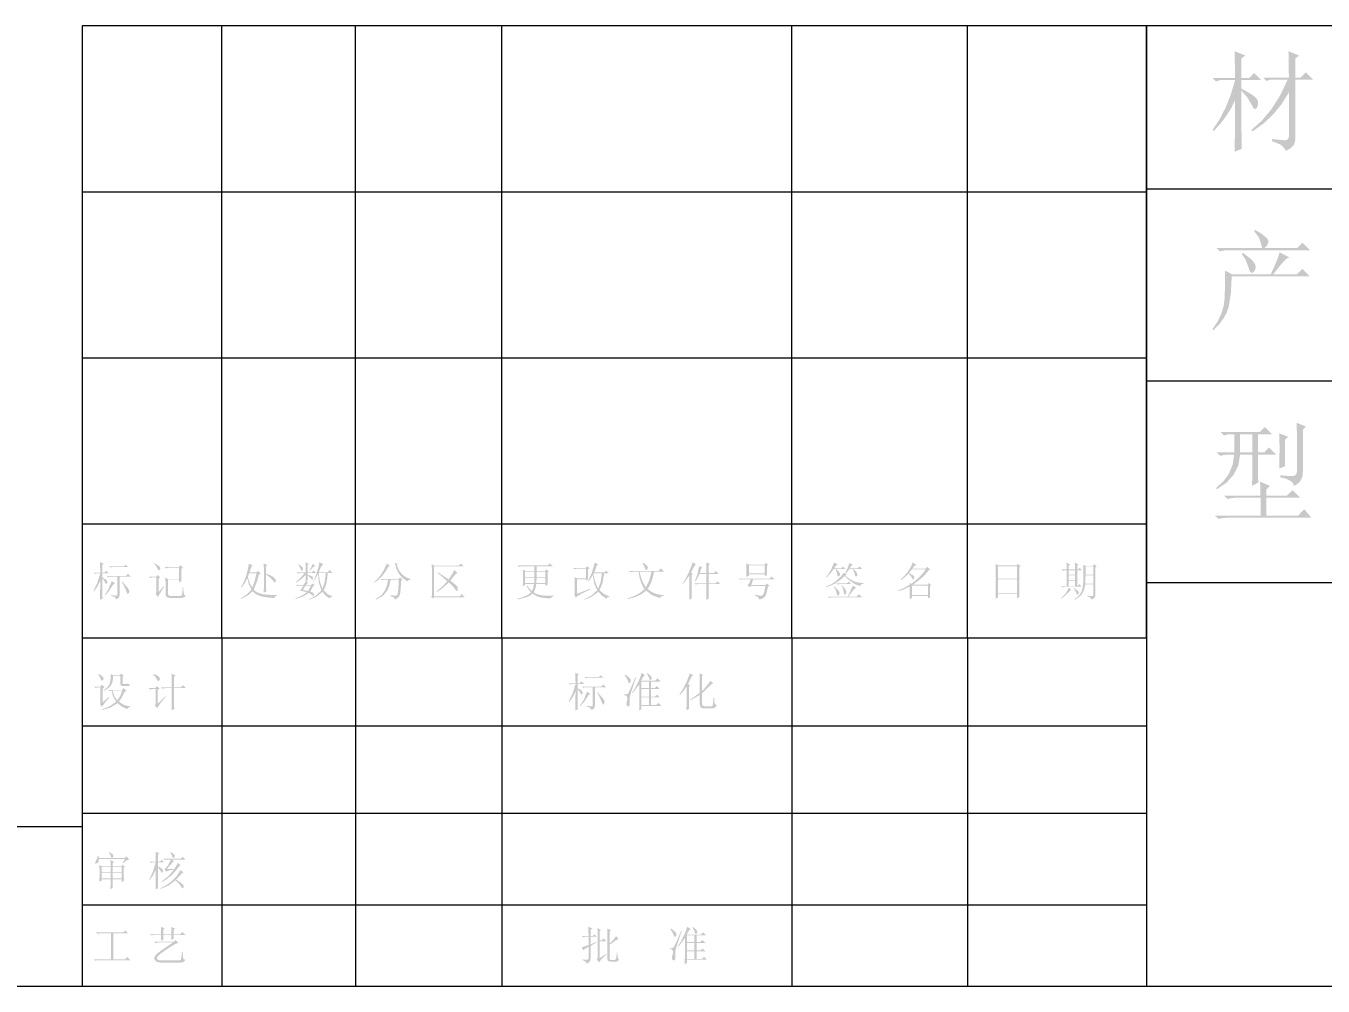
# Model space of a CAD drawing. Header units: millimetres. Extents: x 0 to 272, y 0 to 191.
# Drawn here: x 184.47 to 218.21, y 0 to 24.98 of the extents above; entities that cross this region are included whole.
import ezdxf

# ---------------------------------------------------------------- set-up
doc = ezdxf.new("R2010")
doc.units = ezdxf.units.MM

msp = doc.modelspace()

# ---------------------------------------------------------------- hatches: boundary and pattern name
h = msp.add_hatch(color=0)
h.paths.add_polyline_path([(216.876313, 22.035382), (216.876313, 21.98026), (217.085774, 21.897578), (217.167079, 21.830743), (217.240115, 21.726701), (217.364138, 21.796292), (217.438552, 21.870017), (217.470936, 21.949255), (217.482649, 22.024358), (217.482649, 23.578785), (217.94567, 23.578785), (217.758257, 23.766198), (217.625965, 23.633906), (217.482649, 23.633906), (217.482649, 24.13), (217.581868, 24.20717), (217.30626, 24.317413), (217.317285, 23.633906), (216.644802, 23.633906), (216.732997, 23.545712), (216.832215, 23.578785), (217.284212, 23.578785), (217.091889, 23.173814), (216.870111, 22.819486), (216.618361, 22.516834), (216.336122, 22.266892), (216.369194, 22.233819), (216.654534, 22.436477), (216.907318, 22.672725), (217.128063, 22.943078), (217.317285, 23.248056), (217.317285, 22.101528), (217.296614, 22.027114), (217.234602, 22.002309), (217.180945, 22.004376), (217.103, 22.010577), (217.001283, 22.020913)])
h.paths.add_polyline_path([(216.082563, 23.292153), (216.235525, 23.11852), (216.347146, 22.928351), (216.387453, 22.849975), (216.425694, 22.813974), (216.461868, 22.82138), (216.495974, 22.873229), (216.515525, 22.940495), (216.515956, 23.002076), (216.496749, 23.058489), (216.457389, 23.110252), (216.396497, 23.158914), (216.313384, 23.214294), (216.208567, 23.276908), (216.082563, 23.347274), (216.082563, 23.56776), (216.600705, 23.56776), (216.413292, 23.755174), (216.281, 23.622882), (216.082563, 23.622882), (216.082563, 24.13), (216.181781, 24.20717), (215.906174, 24.317413), (215.917198, 23.622882), (215.33291, 23.622882), (215.421104, 23.534688), (215.520323, 23.56776), (215.917198, 23.56776), (215.805749, 23.189489), (215.670529, 22.848424), (215.512571, 22.544567), (215.33291, 22.277917), (215.365983, 22.244844), (215.543577, 22.443454), (215.695334, 22.643097), (215.820218, 22.844807), (215.917198, 23.049618), (215.916251, 22.654982), (215.913753, 22.298587), (215.910222, 21.981466), (215.906174, 21.704653), (216.093587, 21.781823), (216.089948, 21.854181), (216.087213, 21.959676), (216.085254, 22.098373), (216.083941, 22.270337), (216.083144, 22.475633), (216.082735, 22.714324), (216.082584, 22.986476)])
h = msp.add_hatch(color=0)
h.paths.add_polyline_path([(216.093587, 19.043385), (216.196251, 18.881466), (216.269976, 18.690608), (216.297795, 18.603791), (216.331298, 18.558316), (216.36997, 18.554182), (216.413292, 18.591389), (216.444298, 18.646166), (216.454633, 18.70301), (216.444298, 18.761921), (216.413292, 18.822899), (216.293402, 18.945545), (216.115635, 19.076458)])
h.paths.add_polyline_path([(217.07475, 19.087483), (217.047878, 18.992484), (217.000336, 18.864929), (216.932123, 18.705335), (216.84324, 18.514219), (215.840028, 18.514219), (215.652615, 18.613437), (215.65606, 18.286842), (215.647102, 17.90237), (215.621264, 17.696698), (215.560286, 17.493092), (215.464168, 17.291554), (215.33291, 17.092083), (215.354958, 17.05901), (215.503873, 17.215418), (215.620231, 17.371825), (215.704549, 17.530299), (215.757345, 17.692908), (215.809711, 18.044997), (215.829003, 18.459097), (217.8685, 18.459097), (217.670063, 18.657535), (217.526747, 18.514219), (216.909385, 18.514219), (217.007571, 18.641343), (217.095421, 18.749863), (217.172935, 18.83978), (217.240115, 18.911094), (217.328309, 18.955191)])
h.paths.add_polyline_path([(215.432128, 19.197726), (215.520323, 19.109531), (215.624365, 19.134336), (215.740809, 19.142604), (217.8685, 19.142604), (217.670063, 19.341042), (217.526747, 19.197726), (216.677875, 19.197726), (216.747035, 19.266972), (216.780539, 19.334151), (216.777869, 19.399264), (216.738509, 19.462309), (216.603461, 19.573241), (216.43534, 19.671771), (216.413292, 19.638698), (216.497352, 19.529833), (216.556608, 19.429236), (216.622753, 19.197726)])
h = msp.add_hatch(color=0)
h.paths.add_polyline_path([(216.35817, 13.011767), (216.523535, 13.099962), (216.513888, 13.261192), (216.51251, 13.463764), (216.51251, 13.827566), (216.986556, 13.827566), (216.799142, 14.014979), (216.677875, 13.882687), (216.51251, 13.882687), (216.51251, 14.356733), (216.876313, 14.356733), (216.688899, 14.544146), (216.556608, 14.411854), (215.542372, 14.411854), (215.630566, 14.32366), (215.751833, 14.356733), (215.895149, 14.356733), (215.895149, 13.882687), (215.432128, 13.882687), (215.531347, 13.794493), (215.655371, 13.819298), (215.795931, 13.827566), (215.895149, 13.827566), (215.855961, 13.569012), (215.763547, 13.338362), (215.618422, 13.134585), (215.421104, 12.956646), (215.443153, 12.923573), (215.698348, 13.098153), (215.884814, 13.307357), (216.002033, 13.550666), (216.04949, 13.827566), (216.369194, 13.827566), (216.369194, 13.463764), (216.365749, 13.272906)])
h.paths.add_polyline_path([(216.04949, 14.356733), (216.369194, 14.356733), (216.369194, 13.882687), (216.04949, 13.882687)])
h.paths.add_polyline_path([(217.063726, 13.463764), (217.218066, 13.518885), (217.218066, 14.213417), (217.295236, 14.290587), (217.063726, 14.378781), (217.071305, 14.183789), (217.07475, 13.959858)])
h.paths.add_polyline_path([(217.515722, 14.654389), (217.523301, 14.469043), (217.526747, 14.312635), (217.526747, 13.397618), (217.520545, 13.342927), (217.501942, 13.303222), (217.470936, 13.279021), (217.427528, 13.270839), (217.295236, 13.270839), (217.096799, 13.287375), (217.096799, 13.232253), (217.242612, 13.197027), (217.349669, 13.148882), (217.418484, 13.087301), (217.449576, 13.011767), (217.553963, 13.071712), (217.627343, 13.152327), (217.669718, 13.253613), (217.681087, 13.375569), (217.681087, 14.478), (217.758257, 14.55517)])
h.paths.add_polyline_path([(216.578656, 12.758208), (215.630566, 12.758208), (215.71876, 12.670014), (215.822802, 12.694819), (215.939247, 12.703087), (216.578656, 12.703087), (216.578656, 12.240066), (215.388031, 12.240066), (215.48725, 12.151872), (215.611273, 12.176676), (215.751833, 12.184944), (217.901573, 12.184944), (217.71416, 12.405431), (217.559819, 12.240066), (216.732997, 12.240066), (216.732997, 12.703087), (217.614941, 12.703087), (217.416503, 12.901524), (217.262163, 12.758208), (216.732997, 12.758208), (216.732997, 12.923573), (216.821191, 13.011767), (216.567632, 13.12201)])
h = msp.add_hatch(color=0)
h.paths.add_polyline_path([(186.970238, 10.523802), (186.959214, 10.51829), (187.03914, 10.372907), (187.085993, 10.264731), (187.111487, 10.202719), (187.141115, 10.215122), (187.15834, 10.264731), (187.146627, 10.31434), (187.126042, 10.345518), (187.089438, 10.390132), (187.037331, 10.449216)])
h.paths.add_polyline_path([(186.639509, 10.915165), (186.672582, 10.882092), (186.705655, 10.898628), (187.13009, 10.898628), (187.058432, 10.964774), (187.008823, 10.915165)])
h.paths.add_polyline_path([(186.69463, 10.171024), (186.69463, 10.148976), (186.766288, 10.126927), (186.82141, 10.060781), (186.887556, 10.104878), (186.909604, 10.171024), (186.909604, 10.650582), (187.201748, 10.650582), (187.124578, 10.72224), (187.069457, 10.667118), (186.573363, 10.667118), (186.606436, 10.634045), (186.645021, 10.650582), (186.84897, 10.650582), (186.84897, 10.176536), (186.84208, 10.159311), (186.826922, 10.154488), (186.781447, 10.158622)])
h.paths.add_polyline_path([(186.700142, 10.534826), (186.621594, 10.336389), (186.518241, 10.171024), (186.529266, 10.16), (186.636064, 10.284712), (186.738727, 10.446632), (186.788337, 10.479705)])
h.paths.add_polyline_path([(186.457608, 10.600972), (186.495504, 10.556875), (186.529266, 10.496241), (186.55407, 10.456278), (186.578875, 10.474193), (186.590588, 10.514845), (186.573363, 10.551363), (186.527888, 10.585814), (186.457608, 10.628533), (186.457608, 10.733264), (186.628484, 10.733264), (186.556826, 10.804922), (186.512729, 10.755312), (186.457608, 10.755312), (186.457608, 10.959262), (186.490681, 10.986823), (186.396974, 11.03092), (186.39973, 10.903452), (186.402486, 10.755312), (186.226097, 10.755312), (186.25917, 10.72224), (186.297755, 10.733264), (186.402486, 10.733264), (186.326694, 10.489351), (186.226097, 10.28678), (186.242634, 10.270243), (186.330828, 10.39909), (186.402486, 10.540339), (186.39973, 10.261975), (186.396974, 10.049757), (186.46312, 10.077318), (186.459933, 10.140535), (186.458297, 10.248194), (186.457694, 10.401329)])
h = msp.add_hatch(color=0)
h.paths.add_polyline_path([(188.100891, 10.204097), (188.107264, 10.157502), (188.127073, 10.12486), (188.161352, 10.105654), (188.211134, 10.099366), (188.519814, 10.099366), (188.582515, 10.114525), (188.624545, 10.154488), (188.586649, 10.179982), (188.569424, 10.226146), (188.563911, 10.369462), (188.547375, 10.369462), (188.539107, 10.244749), (188.530839, 10.182049), (188.514302, 10.157244), (188.481229, 10.148976), (188.222158, 10.148976), (188.173238, 10.166201), (188.161524, 10.220634), (188.161524, 10.567899), (188.453668, 10.567899), (188.453668, 10.501753), (188.514302, 10.534826), (188.511115, 10.576254), (188.509479, 10.643002), (188.508876, 10.735589), (188.50879, 10.854531), (188.552887, 10.882092), (188.486741, 10.948238), (188.448156, 10.898628), (188.07333, 10.898628), (188.106403, 10.865556), (188.189085, 10.882092), (188.453668, 10.882092), (188.453668, 10.584436), (188.161524, 10.584436), (188.095378, 10.628533), (188.100891, 10.485217)])
h.paths.add_polyline_path([(187.808747, 10.981311), (187.86249, 10.915854), (187.891429, 10.854531), (187.91141, 10.813879), (187.935526, 10.810434), (187.955508, 10.831794), (187.963087, 10.865556), (187.950684, 10.901385), (187.913477, 10.937214), (187.814259, 10.997847)])
h.paths.add_polyline_path([(187.847332, 10.193073), (187.902453, 10.121415), (187.925105, 10.162842), (187.959642, 10.221323), (188.005548, 10.297373), (188.062306, 10.39151), (188.045769, 10.402535), (187.91899, 10.242682), (187.91899, 10.600972), (187.963087, 10.634045), (187.896941, 10.694679), (187.863868, 10.650582), (187.665431, 10.650582), (187.698503, 10.617509), (187.781186, 10.634045), (187.863868, 10.634045), (187.863868, 10.270243)])
h = msp.add_hatch(color=0)
h.paths.add_polyline_path([(190.27312, 10.738776), (190.466045, 10.738776), (190.417125, 10.530692), (190.355802, 10.36395), (190.289656, 10.482461), (190.240047, 10.634045)])
h.paths.add_polyline_path([(190.576288, 10.733264), (190.50463, 10.804922), (190.460533, 10.760825), (190.284144, 10.760825), (190.310327, 10.843507), (190.328241, 10.893116), (190.361314, 10.948238), (190.267608, 10.986823), (190.250382, 10.88347), (190.212486, 10.72224), (190.150474, 10.541028), (190.063658, 10.380486), (190.080194, 10.369462), (190.158743, 10.478327), (190.229023, 10.611997), (190.262785, 10.463168), (190.333753, 10.31434), (190.217998, 10.193073), (190.052634, 10.08283), (190.063658, 10.071806), (190.245559, 10.165512), (190.361314, 10.270243), (190.447442, 10.197207), (190.55424, 10.148976), (190.620558, 10.130286), (190.704446, 10.115214), (190.806937, 10.103242), (190.929066, 10.093854), (190.949048, 10.135884), (191.006236, 10.165512), (191.006236, 10.176536), (190.860681, 10.175503), (190.738897, 10.180671), (190.641917, 10.192039), (190.570776, 10.209609), (190.463978, 10.250951), (190.394387, 10.308828), (190.477069, 10.51829), (190.532191, 10.711215)])
h.paths.add_polyline_path([(190.714092, 10.711215), (190.84225, 10.607862), (190.91253, 10.529314), (190.944224, 10.493485), (190.967651, 10.523802), (190.960761, 10.580991), (190.91253, 10.634045), (190.829847, 10.683655), (190.714092, 10.733264), (190.714092, 10.915165), (190.747165, 10.948238), (190.653458, 10.997847), (190.656214, 10.908275), (190.65897, 10.843507), (190.65897, 10.397023), (190.653458, 10.23717), (190.719604, 10.264731), (190.714092, 10.397023)])
h = msp.add_hatch(color=0)
h.paths.add_polyline_path([(191.740014, 10.413559), (191.88333, 10.413559), (191.80616, 10.275755), (191.673868, 10.303316)])
h.paths.add_polyline_path([(191.569137, 10.970286), (191.558113, 10.959262), (191.624259, 10.832483), (191.641484, 10.794587), (191.662844, 10.810434), (191.675935, 10.851086), (191.668356, 10.887604), (191.631149, 10.924811)])
h.paths.add_polyline_path([(191.927427, 10.981311), (191.897799, 10.915165), (191.839233, 10.79941), (191.850257, 10.793898), (191.932939, 10.893116), (191.999085, 10.931701)])
h.paths.add_polyline_path([(191.740014, 11.025408), (191.74277, 10.904141), (191.745526, 10.766337), (191.502991, 10.766337), (191.536064, 10.733264), (191.618747, 10.744288), (191.712453, 10.744288), (191.613234, 10.619576), (191.480943, 10.507266), (191.491967, 10.496241), (191.624948, 10.578924), (191.745526, 10.694679), (191.745526, 10.523802), (191.690405, 10.435608), (191.491967, 10.435608), (191.52504, 10.402535), (191.563625, 10.413559), (191.684892, 10.413559), (191.631149, 10.331566), (191.60221, 10.28678), (191.778599, 10.248194), (191.642173, 10.151732), (191.480943, 10.088342), (191.486455, 10.071806), (191.671801, 10.130372), (191.828208, 10.226146), (191.921915, 10.165512), (191.950165, 10.148976), (191.966012, 10.165512), (191.949476, 10.220634), (191.915714, 10.240615), (191.861281, 10.264731), (191.897799, 10.323298), (191.938451, 10.402535), (191.977036, 10.430095), (191.916403, 10.474193), (191.888842, 10.435608), (191.75655, 10.435608), (191.811672, 10.501753), (191.751038, 10.51829), (191.800648, 10.551363), (191.800648, 10.683655), (191.888842, 10.59546), (191.915025, 10.569966), (191.932939, 10.589948), (191.937762, 10.622332), (191.921915, 10.650582), (191.875751, 10.675386), (191.800648, 10.700191), (191.800648, 10.744288), (192.021134, 10.744288), (191.954988, 10.810434), (191.910891, 10.766337), (191.800648, 10.766337), (191.800648, 10.959262), (191.828208, 10.981311)])
h.paths.add_polyline_path([(192.081767, 10.744288), (192.269181, 10.744288), (192.237486, 10.505199), (192.180986, 10.336389), (192.11484, 10.519668)])
h.paths.add_polyline_path([(192.103816, 11.025408), (192.067815, 10.864005), (192.026646, 10.726374), (191.981343, 10.61148), (191.932939, 10.51829), (191.943964, 10.512778), (192.065231, 10.716727), (192.088658, 10.494174), (192.153425, 10.292292), (192.017, 10.162756), (191.839233, 10.066293), (191.844745, 10.049757), (192.03767, 10.133128), (192.180986, 10.253707), (192.26229, 10.157933), (192.368399, 10.08283), (192.385625, 10.115214), (192.440057, 10.126927), (192.440057, 10.137951), (192.320857, 10.190317), (192.214059, 10.292292), (192.252127, 10.372993), (192.282961, 10.474882), (192.305526, 10.598475), (192.31879, 10.744288), (192.445569, 10.744288), (192.373911, 10.821458), (192.31879, 10.766337), (192.08728, 10.766337), (192.119663, 10.850397), (192.147913, 10.909653), (192.203035, 10.975799)])
h = msp.add_hatch(color=0)
h.paths.add_polyline_path([(193.854696, 10.992335), (193.784416, 10.836617), (193.705868, 10.705703), (193.616296, 10.59546), (193.518455, 10.501753), (193.523967, 10.490729), (193.643856, 10.573411), (193.738941, 10.67263), (193.820934, 10.782873), (193.898793, 10.909653), (193.937378, 10.931701)])
h.paths.add_polyline_path([(194.141328, 10.981311), (194.064158, 11.014384), (194.102054, 10.858665), (194.168889, 10.727752), (194.259839, 10.620265), (194.383863, 10.529314), (194.422448, 10.562387), (194.477569, 10.578924), (194.477569, 10.589948), (194.365948, 10.626466), (194.262595, 10.700191), (194.171645, 10.811123), (194.113767, 10.959262)])
h.paths.add_polyline_path([(193.689332, 10.589948), (193.722405, 10.556875), (193.76099, 10.567899), (193.887769, 10.567899), (193.861586, 10.425961), (193.810599, 10.292292), (193.715514, 10.171024), (193.562552, 10.066293), (193.573576, 10.049757), (193.747209, 10.151043), (193.854696, 10.264731), (193.916708, 10.399779), (193.953915, 10.567899), (194.168889, 10.567899), (194.160621, 10.424153), (194.152352, 10.315029), (194.144084, 10.240012), (194.135816, 10.198585), (194.115145, 10.164134), (194.086207, 10.154488), (194.036597, 10.158622), (193.953915, 10.171024), (193.953915, 10.148976), (194.032463, 10.112458), (194.06967, 10.055269), (194.13995, 10.09661), (194.185425, 10.154488), (194.200067, 10.204097), (194.211608, 10.28678), (194.221082, 10.402535), (194.229523, 10.551363), (194.262595, 10.573411), (194.201962, 10.634045), (194.163377, 10.589948)])
h = msp.add_hatch(color=0)
h.paths.add_polyline_path([(195.178274, 10.766337), (195.16725, 10.755312), (195.426321, 10.534826), (195.29403, 10.385998), (195.145201, 10.264731), (195.161738, 10.253707), (195.222372, 10.292292), (195.299542, 10.347413), (195.470418, 10.501753), (195.575149, 10.397023), (195.652319, 10.297804), (195.678502, 10.27231), (195.696417, 10.292292), (195.696417, 10.374974), (195.677985, 10.403999), (195.639917, 10.441809), (195.583245, 10.48892), (195.509003, 10.545851), (195.608222, 10.67263), (195.653697, 10.721551), (195.690905, 10.7498), (195.613734, 10.821458), (195.553101, 10.711215), (195.459394, 10.578924), (195.306432, 10.685033)])
h.paths.add_polyline_path([(195.09008, 10.937214), (195.023934, 10.975799), (195.02669, 10.885537), (195.029446, 10.832483), (195.029446, 10.148976), (195.001885, 10.126927), (195.062519, 10.08283), (195.084568, 10.115903), (195.878318, 10.115903), (195.80666, 10.198585), (195.746026, 10.137951), (195.084568, 10.137951), (195.084568, 10.915165), (195.856269, 10.915165), (195.784611, 10.992335), (195.723977, 10.937214)])
h = msp.add_hatch(color=0)
h.paths.add_polyline_path([(197.392616, 10.402535), (197.45325, 10.430095), (197.45325, 10.463168), (197.68476, 10.463168), (197.662712, 10.352925), (197.629639, 10.275755), (197.573139, 10.330188), (197.508372, 10.413559), (197.491835, 10.402535), (197.553847, 10.304005), (197.60759, 10.242682), (197.554536, 10.196518), (197.480811, 10.154488), (197.376769, 10.113147), (197.243788, 10.071806), (197.2493, 10.055269), (197.37608, 10.083519), (197.486323, 10.115903), (197.574517, 10.154488), (197.646175, 10.209609), (197.745394, 10.147598), (197.844613, 10.110391), (197.964502, 10.094543), (198.125733, 10.08283), (198.142958, 10.119348), (198.197391, 10.143464), (198.197391, 10.154488), (198.003087, 10.153799), (197.866661, 10.165512), (197.761931, 10.193762), (197.673736, 10.242682), (197.717833, 10.340523), (197.745394, 10.463168), (197.976905, 10.463168), (197.976905, 10.413559), (198.04305, 10.435608), (198.039864, 10.486337), (198.038227, 10.556186), (198.037624, 10.645672), (198.037538, 10.755312), (198.070611, 10.782873), (198.009977, 10.837995), (197.971392, 10.79941), (197.750906, 10.79941), (197.750906, 10.920677), (198.175342, 10.920677), (198.09266, 10.997847), (198.037538, 10.942726), (197.260325, 10.942726), (197.293398, 10.909653), (197.37608, 10.920677), (197.695785, 10.920677), (197.695785, 10.79941), (197.458762, 10.79941), (197.392616, 10.832483), (197.398128, 10.611997)])
h.paths.add_polyline_path([(197.45325, 10.777361), (197.695785, 10.777361), (197.695785, 10.645069), (197.45325, 10.645069)])
h.paths.add_polyline_path([(197.750906, 10.777361), (197.976905, 10.777361), (197.976905, 10.645069), (197.750906, 10.645069)])
h.paths.add_polyline_path([(197.45325, 10.623021), (197.695785, 10.623021), (197.693029, 10.562387), (197.690273, 10.485217), (197.45325, 10.485217)])
h.paths.add_polyline_path([(197.750906, 10.623021), (197.976905, 10.623021), (197.976905, 10.485217), (197.745394, 10.485217)])
h = msp.add_hatch(color=0)
h.paths.add_polyline_path([(199.085509, 10.832483), (199.124094, 10.865556), (199.068972, 10.920677), (199.019363, 10.87658), (198.70517, 10.87658), (198.738243, 10.843507), (198.776828, 10.854531), (199.035899, 10.854531), (199.035899, 10.606484), (198.804389, 10.606484), (198.738243, 10.645069), (198.743755, 10.457656), (198.743755, 10.264731), (198.732731, 10.176536), (198.771316, 10.104878), (198.813605, 10.142344), (198.890516, 10.189628), (199.001534, 10.248281), (199.146142, 10.319852), (199.14063, 10.336389), (198.804389, 10.204097), (198.804389, 10.584436), (199.035899, 10.584436), (199.035899, 10.545851), (199.091021, 10.584436), (199.086198, 10.67952)])
h.paths.add_polyline_path([(199.239849, 10.738776), (199.449311, 10.738776), (199.416927, 10.515534), (199.355604, 10.341901), (199.317191, 10.408219), (199.283946, 10.492107), (199.254835, 10.594599), (199.228825, 10.716727)])
h.paths.add_polyline_path([(199.212288, 10.689167), (199.249495, 10.468681), (199.328043, 10.297804), (199.177837, 10.158622), (198.98629, 10.060781), (198.991802, 10.049757), (199.186105, 10.126927), (199.355604, 10.253707), (199.45, 10.157244), (199.565066, 10.077318), (199.599517, 10.113836), (199.642236, 10.121415), (199.642236, 10.137951), (199.503054, 10.199274), (199.388677, 10.297804), (199.467914, 10.489351), (199.509944, 10.738776), (199.6257, 10.738776), (199.559554, 10.804922), (199.515457, 10.760825), (199.250873, 10.760825), (199.292214, 10.868312), (199.317019, 10.942726), (199.355604, 10.964774), (199.261898, 11.014384), (199.183349, 10.733953), (199.079997, 10.523802), (199.091021, 10.51829), (199.16199, 10.605795)])
h = msp.add_hatch(color=0)
h.paths.add_polyline_path([(200.524842, 11.014384), (200.508306, 10.997847), (200.549647, 10.922055), (200.574451, 10.854531), (200.595811, 10.817324), (200.629573, 10.837995), (200.646109, 10.884159), (200.629573, 10.926189), (200.585476, 10.966152)])
h.paths.add_polyline_path([(200.144503, 10.79941), (200.177576, 10.766337), (200.260259, 10.777361), (200.403575, 10.777361), (200.42614, 10.637835), (200.460074, 10.516912), (200.504344, 10.414593), (200.557915, 10.330877), (200.47506, 10.254137), (200.374636, 10.18825), (200.255608, 10.131664), (200.116943, 10.08283), (200.122455, 10.066293), (200.267063, 10.103845), (200.394617, 10.151732), (200.504602, 10.212021), (200.5965, 10.28678), (200.753596, 10.169646), (200.960302, 10.093854), (200.987863, 10.135884), (201.065033, 10.148976), (201.065033, 10.165512), (200.938942, 10.182049), (200.825254, 10.215122), (200.723969, 10.264731), (200.635085, 10.330877), (200.68969, 10.414593), (200.73706, 10.516912), (200.776162, 10.637835), (200.805962, 10.777361), (201.070545, 10.777361), (200.982351, 10.865556), (200.916205, 10.79941)])
h.paths.add_polyline_path([(200.425623, 10.777361), (200.739816, 10.777361), (200.681938, 10.552741), (200.590988, 10.369462), (200.491769, 10.550674)])
h = msp.add_hatch(color=0)
h.paths.add_polyline_path([(202.162613, 10.744288), (201.997248, 10.744288), (202.030321, 10.854531), (202.063394, 10.882092), (201.980712, 10.926189), (201.956596, 10.811123), (201.936615, 10.716727), (201.864957, 10.529314), (201.875981, 10.51829), (201.933859, 10.609929), (201.991736, 10.72224), (202.162613, 10.72224), (202.162613, 10.479705), (201.84842, 10.479705), (201.881493, 10.446632), (201.964175, 10.457656), (202.162613, 10.457656), (202.162613, 10.049757), (202.228759, 10.071806), (202.225572, 10.120468), (202.223936, 10.200652), (202.223333, 10.312876), (202.223247, 10.457656), (202.526415, 10.457656), (202.460269, 10.529314), (202.405148, 10.479705), (202.223247, 10.479705), (202.223247, 10.72224), (202.48783, 10.72224), (202.41066, 10.79941), (202.36105, 10.744288), (202.223247, 10.744288), (202.223247, 10.948238), (202.256319, 10.981311), (202.162613, 11.025408)])
h.paths.add_polyline_path([(201.721641, 10.049757), (201.787786, 10.08283), (201.782963, 10.179293), (201.782274, 10.259219), (201.782274, 10.689167), (201.815347, 10.716727), (201.765738, 10.755312), (201.798811, 10.822147), (201.864957, 10.942726), (201.89803, 10.964774), (201.815347, 11.025408), (201.716128, 10.777361), (201.667208, 10.671252), (201.622422, 10.589948), (201.579703, 10.523802), (201.545252, 10.474193), (201.556276, 10.463168), (201.627245, 10.54654), (201.727153, 10.683655), (201.727153, 10.248194), (201.724397, 10.163445)])
h = msp.add_hatch(color=0)
h.paths.add_polyline_path([(203.73975, 10.931701), (203.772823, 10.959262), (203.717701, 11.008872), (203.679116, 10.964774), (203.271217, 10.964774), (203.205071, 10.997847), (203.210583, 10.821458), (203.205071, 10.650582), (203.271217, 10.667118), (203.271217, 10.711215), (203.684628, 10.711215), (203.684628, 10.667118), (203.745262, 10.689167), (203.740439, 10.775294)])
h.paths.add_polyline_path([(203.271217, 10.948238), (203.684628, 10.948238), (203.684628, 10.733264), (203.271217, 10.733264)])
h.paths.add_polyline_path([(203.767311, 10.385998), (203.805896, 10.413559), (203.745262, 10.474193), (203.701165, 10.430095), (203.331851, 10.430095), (203.386972, 10.584436), (203.938188, 10.584436), (203.86653, 10.656094), (203.811408, 10.600972), (203.012146, 10.600972), (203.045219, 10.567899), (203.083804, 10.584436), (203.320826, 10.584436), (203.301534, 10.523802), (203.282241, 10.479705), (203.238144, 10.430095), (203.287753, 10.369462), (203.320826, 10.408047), (203.701165, 10.408047), (203.683595, 10.305728), (203.663958, 10.23028), (203.642254, 10.181704), (203.618483, 10.16), (203.544069, 10.157244), (203.420045, 10.187561), (203.420045, 10.171024), (203.50824, 10.117281), (203.546825, 10.055269), (203.601946, 10.071806), (203.640531, 10.088342), (203.695653, 10.137951), (203.712275, 10.165857), (203.729415, 10.2165), (203.747588, 10.28988)])
h = msp.add_hatch(color=0)
h.paths.add_polyline_path([(205.491071, 11.014384), (205.397365, 10.810434), (205.334664, 10.711904), (205.276097, 10.634045), (205.292634, 10.628533), (205.391852, 10.733264), (205.480047, 10.849019), (205.524144, 10.849019), (205.562729, 10.755312), (205.573753, 10.689167), (205.581333, 10.664362), (205.601314, 10.656094), (205.639899, 10.689167), (205.644722, 10.718105), (205.628875, 10.755312), (205.546193, 10.849019), (205.788727, 10.849019), (205.722582, 10.915165), (205.672972, 10.865556), (205.491071, 10.865556), (205.533101, 10.926189), (205.579266, 10.970286)])
h.paths.add_polyline_path([(205.887946, 11.003359), (205.843849, 10.882092), (205.777703, 10.733264), (205.79424, 10.727752), (205.887946, 10.849019), (205.970628, 10.849019), (206.014726, 10.755312), (206.031262, 10.678142), (206.03953, 10.654716), (206.064335, 10.656094), (206.08914, 10.669185), (206.097408, 10.694679), (206.075359, 10.760825), (206.042286, 10.800788), (205.992677, 10.849019), (206.224187, 10.849019), (206.147017, 10.915165), (206.091896, 10.865556), (205.89897, 10.865556), (205.935488, 10.928256), (205.976141, 10.970286)])
h.paths.add_polyline_path([(205.766679, 10.667118), (205.87141, 10.562387), (206.014726, 10.468681), (206.093963, 10.430095), (206.169066, 10.408047), (206.184913, 10.445943), (206.246236, 10.463168), (206.246236, 10.479705), (206.086384, 10.501753), (206.000945, 10.530003), (205.915507, 10.578924), (205.83627, 10.631289), (205.777703, 10.683655), (205.816288, 10.700191), (205.739118, 10.755312), (205.711557, 10.709837), (205.66746, 10.656094), (205.524144, 10.523802), (205.420791, 10.457656), (205.276097, 10.39151), (205.276097, 10.374974), (205.413901, 10.423894), (205.535168, 10.485217), (205.646789, 10.563765)])
h.paths.add_polyline_path([(205.491071, 10.39151), (205.474535, 10.385998), (205.529656, 10.308828), (205.557217, 10.215122), (205.561351, 10.177225), (205.573753, 10.16), (205.606826, 10.165512), (205.628875, 10.198585), (205.629564, 10.22339), (205.617851, 10.264731), (205.573064, 10.317785)])
h.paths.add_polyline_path([(205.683997, 10.435608), (205.672972, 10.424583), (205.717069, 10.358437), (205.733606, 10.281267), (205.74463, 10.209609), (205.752209, 10.185494), (205.772191, 10.182049), (205.805264, 10.215122), (205.810776, 10.242682), (205.799752, 10.28678), (205.762545, 10.348791)])
h.paths.add_polyline_path([(205.970628, 10.419071), (205.896903, 10.240615), (205.843849, 10.132439), (205.320194, 10.132439), (205.353267, 10.099366), (205.43595, 10.110391), (206.218675, 10.110391), (206.135993, 10.198585), (206.069847, 10.132439), (205.860385, 10.132439), (205.959604, 10.264731), (206.003701, 10.318474), (206.064335, 10.36395)])
h.paths.add_polyline_path([(205.535168, 10.479705), (205.568241, 10.446632), (205.650924, 10.457656), (205.937556, 10.457656), (205.865898, 10.51829), (205.8218, 10.479705)])
h = msp.add_hatch(color=0)
h.paths.add_polyline_path([(207.943538, 10.810434), (207.987635, 10.832483), (207.910465, 10.904141), (207.87188, 10.860043), (207.524615, 10.860043), (207.585248, 10.937214), (207.629345, 10.95375), (207.535639, 11.019896), (207.475005, 10.888982), (207.397835, 10.766337), (207.307574, 10.662984), (207.221446, 10.584436), (207.237983, 10.567899), (207.377854, 10.678142), (207.51359, 10.837995), (207.87188, 10.837995), (207.789887, 10.72913), (207.695491, 10.628533), (207.596962, 10.540339), (207.502566, 10.468681), (207.452957, 10.485217), (207.452957, 10.44112), (207.309641, 10.357748), (207.149788, 10.28678), (207.1553, 10.270243), (207.308263, 10.320541), (207.452957, 10.39151), (207.452957, 10.259219), (207.452957, 10.187561), (207.452957, 10.066293), (207.51359, 10.093854), (207.51359, 10.148976), (207.927002, 10.148976), (207.927002, 10.08283), (207.987635, 10.115903), (207.982123, 10.248194), (207.982123, 10.402535), (208.015196, 10.430095), (207.94905, 10.485217), (207.915977, 10.44112), (207.541151, 10.44112), (207.745101, 10.59546), (207.844319, 10.690545)])
h.paths.add_polyline_path([(207.43642, 10.744288), (207.425396, 10.733264), (207.486719, 10.661606), (207.519102, 10.606484), (207.536328, 10.574789), (207.557687, 10.584436), (207.579736, 10.650582), (207.539084, 10.689167)])
h.paths.add_polyline_path([(207.51359, 10.419071), (207.927002, 10.419071), (207.927002, 10.171024), (207.51359, 10.171024)])
h = msp.add_hatch(color=0)
h.paths.add_polyline_path([(209.751965, 10.920677), (210.242547, 10.920677), (210.242547, 10.600972), (209.751965, 10.600972)])
h.paths.add_polyline_path([(209.751965, 10.584436), (210.242547, 10.584436), (210.242547, 10.220634), (209.751965, 10.220634)])
h.paths.add_polyline_path([(209.691332, 10.071806), (209.751965, 10.115903), (209.751965, 10.198585), (210.242547, 10.198585), (210.242547, 10.08283), (210.303181, 10.115903), (210.303181, 10.336389), (210.303181, 10.898628), (210.341766, 10.920677), (210.270108, 10.981311), (210.231523, 10.942726), (209.76299, 10.942726), (209.691332, 10.981311), (209.691332, 10.742221), (209.691332, 10.523802), (209.691332, 10.308139)])
h = msp.add_hatch(color=0)
h.paths.add_polyline_path([(211.587071, 10.815946), (211.757948, 10.815946), (211.757948, 10.705703), (211.587071, 10.705703)])
h.paths.add_polyline_path([(211.587071, 10.683655), (211.757948, 10.683655), (211.757948, 10.556875), (211.587071, 10.556875)])
h.paths.add_polyline_path([(211.587071, 10.534826), (211.757948, 10.534826), (211.757948, 10.402535), (211.587071, 10.402535)])
h.paths.add_polyline_path([(211.537462, 10.837995), (211.40517, 10.837995), (211.438243, 10.804922), (211.498877, 10.815946), (211.537462, 10.815946), (211.537462, 10.402535), (211.394146, 10.402535), (211.427219, 10.369462), (211.487852, 10.385998), (211.928825, 10.385998), (211.868191, 10.452144), (211.818582, 10.402535), (211.813069, 10.815946), (211.939849, 10.815946), (211.873703, 10.882092), (211.829606, 10.837995), (211.813069, 10.837995), (211.813069, 10.937214), (211.846142, 10.964774), (211.752436, 11.014384), (211.757948, 10.837995), (211.587071, 10.837995), (211.587071, 10.931701), (211.625656, 10.964774), (211.53195, 11.014384)])
h.paths.add_polyline_path([(211.587071, 10.36395), (211.55951, 10.294359), (211.515413, 10.220634), (211.388634, 10.08283), (211.399658, 10.077318), (211.506456, 10.161378), (211.625656, 10.28678), (211.664241, 10.303316)])
h.paths.add_polyline_path([(211.730387, 10.352925), (211.719363, 10.347413), (211.77035, 10.26542), (211.796533, 10.204097), (211.809624, 10.175847), (211.835118, 10.193073), (211.850965, 10.226146), (211.846142, 10.259219), (211.808935, 10.295737)])
h.paths.add_polyline_path([(212.028043, 10.915165), (212.231993, 10.915165), (212.231993, 10.700191), (212.028043, 10.700191)])
h.paths.add_polyline_path([(212.028043, 10.683655), (212.231993, 10.683655), (212.231993, 10.468681), (212.022531, 10.468681)])
h.paths.add_polyline_path([(212.083165, 10.154488), (212.077653, 10.132439), (212.152756, 10.106257), (212.182384, 10.055269), (212.236127, 10.080074), (212.265066, 10.104878), (212.281602, 10.148976), (212.281602, 10.893116), (212.320187, 10.915165), (212.254042, 10.975799), (212.215457, 10.931701), (212.033556, 10.931701), (211.96741, 10.964774), (211.970166, 10.836617), (211.972922, 10.650582), (211.966032, 10.468681), (211.950873, 10.352925), (211.926069, 10.266798), (211.884727, 10.193073), (211.823405, 10.127616), (211.741411, 10.066293), (211.752436, 10.049757), (211.844764, 10.108324), (211.928825, 10.187561), (211.990147, 10.298493), (212.022531, 10.446632), (212.231993, 10.446632), (212.231993, 10.182049), (212.224414, 10.154488), (212.204432, 10.143464), (212.162402, 10.144842)])
h = msp.add_hatch(color=0)
h.paths.add_polyline_path([(186.347365, 8.108156), (186.393529, 8.038565), (186.419023, 7.981377), (186.432114, 7.945548), (186.457608, 7.942792), (186.490681, 7.986889), (186.485168, 8.019962), (186.46312, 8.053035), (186.42109, 8.086108), (186.358389, 8.119181)])
h.paths.add_polyline_path([(186.468632, 7.386064), (186.468632, 7.738842), (186.512729, 7.771915), (186.441071, 7.838061), (186.407998, 7.788451), (186.242634, 7.788451), (186.275707, 7.755378), (186.358389, 7.771915), (186.407998, 7.771915), (186.407998, 7.386064), (186.396974, 7.325431), (186.452095, 7.270309), (186.529266, 7.380552), (186.639509, 7.512844), (186.622972, 7.523868)])
h.paths.add_polyline_path([(186.722191, 7.689233), (186.97575, 7.689233), (186.92683, 7.55763), (186.84897, 7.430161), (186.777312, 7.528691)])
h.paths.add_polyline_path([(186.606436, 7.705769), (186.639509, 7.672696), (186.69463, 7.689233), (186.73666, 7.532825), (186.815898, 7.397089), (186.662935, 7.288224), (186.435559, 7.187627), (186.441071, 7.176602), (186.660179, 7.242748), (186.854483, 7.358503), (186.966104, 7.266864), (187.10253, 7.204163), (187.125956, 7.237925), (187.190724, 7.259285), (187.190724, 7.270309), (187.022603, 7.310961), (186.887556, 7.397089), (186.966104, 7.510088), (187.036384, 7.65616), (187.085993, 7.672696), (187.014335, 7.755378), (186.964726, 7.705769)])
h.paths.add_polyline_path([(186.981262, 7.893182), (186.981262, 8.053035), (187.014335, 8.075083), (186.948189, 8.130205), (186.909604, 8.086108), (186.733215, 8.086108), (186.672582, 8.119181), (186.672582, 8.003425), (186.650533, 7.871134), (186.597479, 7.784317), (186.490681, 7.689233), (186.496193, 7.678208), (186.61746, 7.751244), (186.689118, 7.832549), (186.726325, 7.932456), (186.738727, 8.069571), (186.920628, 8.069571), (186.920628, 7.871134), (186.937165, 7.821524), (186.986774, 7.804988), (187.05292, 7.804988), (187.128712, 7.804299), (187.163163, 7.816012), (187.168675, 7.835305), (187.157651, 7.854597), (187.10253, 7.865622), (187.025359, 7.854597), (186.990908, 7.863554)])
h = msp.add_hatch(color=0)
h.paths.add_polyline_path([(187.781186, 8.102644), (187.847332, 8.02823), (187.880405, 7.970352), (187.898319, 7.93728), (187.924502, 7.93728), (187.957575, 7.986889), (187.945861, 8.022718), (187.913477, 8.058547), (187.858356, 8.088864), (187.786698, 8.119181)])
h.paths.add_polyline_path([(187.896941, 7.347479), (187.896941, 7.705769), (187.94655, 7.73333), (187.880405, 7.799476), (187.830795, 7.749866), (187.665431, 7.749866), (187.698503, 7.716793), (187.781186, 7.727818), (187.841819, 7.727818), (187.841819, 7.37504), (187.841819, 7.347479), (187.825283, 7.29787), (187.885917, 7.226212), (187.915544, 7.281333), (187.941038, 7.319918), (187.957575, 7.344895), (187.990648, 7.387442), (188.040257, 7.448593), (188.106403, 7.52938), (188.095378, 7.540405)])
h.paths.add_polyline_path([(188.260743, 7.771915), (187.979623, 7.771915), (188.012696, 7.738842), (188.095378, 7.749866), (188.260743, 7.749866), (188.260743, 7.380552), (188.257987, 7.297181), (188.255231, 7.176602), (188.326889, 7.204163), (188.321377, 7.358503), (188.321377, 7.749866), (188.635569, 7.749866), (188.558399, 7.827036), (188.503278, 7.771915), (188.321377, 7.771915), (188.321377, 8.04201), (188.359962, 8.075083), (188.255231, 8.130205), (188.256092, 8.076547), (188.257987, 7.998602), (188.259882, 7.896886)])
h = msp.add_hatch(color=0)
h.paths.add_polyline_path([(199.331571, 7.645135), (199.320547, 7.639623), (199.400473, 7.49424), (199.447326, 7.386064), (199.47282, 7.324053), (199.502448, 7.336455), (199.519673, 7.386064), (199.50796, 7.435674), (199.487376, 7.466852), (199.450771, 7.511466), (199.398664, 7.570549)])
h.paths.add_polyline_path([(199.000842, 8.036498), (199.033915, 8.003425), (199.066988, 8.019962), (199.491424, 8.019962), (199.419766, 8.086108), (199.370156, 8.036498)])
h.paths.add_polyline_path([(199.055964, 7.292358), (199.055964, 7.270309), (199.127622, 7.24826), (199.182743, 7.182115), (199.248889, 7.226212), (199.270937, 7.292358), (199.270937, 7.771915), (199.563082, 7.771915), (199.485911, 7.843573), (199.43079, 7.788451), (198.934696, 7.788451), (198.967769, 7.755378), (199.006354, 7.771915), (199.210304, 7.771915), (199.210304, 7.29787), (199.203414, 7.280644), (199.188255, 7.275821), (199.14278, 7.279955)])
h.paths.add_polyline_path([(199.061476, 7.65616), (198.982928, 7.457722), (198.879575, 7.292358), (198.890599, 7.281333), (198.997397, 7.406046), (199.100061, 7.567965), (199.14967, 7.601038)])
h.paths.add_polyline_path([(198.818941, 7.722306), (198.856837, 7.678208), (198.890599, 7.617575), (198.915404, 7.577612), (198.940208, 7.595526), (198.951922, 7.636178), (198.934696, 7.672696), (198.889221, 7.707147), (198.818941, 7.749866), (198.818941, 7.854597), (198.989818, 7.854597), (198.91816, 7.926255), (198.874062, 7.876646), (198.818941, 7.876646), (198.818941, 8.080595), (198.852014, 8.108156), (198.758307, 8.152253), (198.761063, 8.024785), (198.763819, 7.876646), (198.587431, 7.876646), (198.620503, 7.843573), (198.659089, 7.854597), (198.763819, 7.854597), (198.688027, 7.610684), (198.587431, 7.408113), (198.603967, 7.391576), (198.692161, 7.520423), (198.763819, 7.661672), (198.761063, 7.383308), (198.758307, 7.17109), (198.824453, 7.198651), (198.821266, 7.261869), (198.81963, 7.369528), (198.819027, 7.522662)])
h = msp.add_hatch(color=0)
h.paths.add_polyline_path([(200.418127, 7.17109), (200.47876, 7.204163), (200.47876, 7.286845), (200.996903, 7.286845), (200.919733, 7.364016), (200.859099, 7.308894), (200.726807, 7.308894), (200.726807, 7.507332), (200.96383, 7.507332), (200.88666, 7.57899), (200.826026, 7.52938), (200.726807, 7.52938), (200.726807, 7.727818), (200.958318, 7.727818), (200.881148, 7.804988), (200.820514, 7.749866), (200.726807, 7.749866), (200.726807, 7.920743), (200.974854, 7.920743), (200.897684, 8.003425), (200.83705, 7.942792), (200.467736, 7.942792), (200.517345, 8.030986), (200.566955, 8.09162), (200.47876, 8.146741), (200.452578, 8.050968), (200.40159, 7.926255), (200.326487, 7.777427), (200.230714, 7.628599), (200.241738, 7.617575), (200.423639, 7.849085), (200.423639, 7.380552), (200.420883, 7.306827)])
h.paths.add_polyline_path([(200.671686, 7.920743), (200.671686, 7.749866), (200.47876, 7.749866), (200.47876, 7.920743)])
h.paths.add_polyline_path([(200.47876, 7.727818), (200.671686, 7.727818), (200.671686, 7.52938), (200.47876, 7.52938)])
h.paths.add_polyline_path([(200.47876, 7.507332), (200.671686, 7.507332), (200.671686, 7.308894), (200.47876, 7.308894)])
h.paths.add_polyline_path([(200.622076, 8.130205), (200.660661, 8.050968), (200.68271, 7.992401), (200.699936, 7.959328), (200.721295, 7.959328), (200.737143, 7.976554), (200.748856, 8.01445), (200.724051, 8.067504), (200.633101, 8.141229)])
h.paths.add_polyline_path([(200.059837, 8.102644), (200.0433, 8.086108), (200.101867, 7.991712), (200.131495, 7.926255), (200.149409, 7.885603), (200.175592, 7.882158), (200.195574, 7.906963), (200.203153, 7.948304), (200.194712, 7.976295), (200.168702, 8.011005), (200.124088, 8.052949)])
h.paths.add_polyline_path([(200.026764, 7.590014), (200.026764, 7.573477), (200.077751, 7.554185), (200.103934, 7.534892), (200.11358, 7.510777), (200.114958, 7.474259), (200.09291, 7.37504), (200.084641, 7.32612), (200.09291, 7.29787), (200.142519, 7.270309), (200.164568, 7.278577), (200.17008, 7.319918), (200.17008, 7.386753), (200.17008, 7.474259), (200.181276, 7.545744), (200.214177, 7.661672), (200.267748, 7.823075), (200.340957, 8.030986), (200.32442, 8.036498), (200.243633, 7.848224), (200.182482, 7.712659), (200.139935, 7.628771), (200.114958, 7.595526), (200.074995, 7.586569)])
h = msp.add_hatch(color=0)
h.paths.add_polyline_path([(201.647998, 7.176602), (201.714144, 7.209675), (201.714144, 7.281333), (201.714144, 7.336455), (201.714144, 7.788451), (201.747217, 7.821524), (201.686583, 7.854597), (201.732059, 7.946237), (201.785802, 8.058547), (201.829899, 8.086108), (201.736193, 8.135717), (201.698986, 8.029608), (201.636974, 7.882158), (201.553603, 7.720928), (201.466097, 7.584502), (201.482634, 7.573477), (201.566005, 7.669251), (201.65351, 7.793964), (201.65351, 7.430161)])
h.paths.add_polyline_path([(201.995264, 7.628599), (201.741705, 7.446698), (201.747217, 7.430161), (201.995264, 7.573477), (201.995264, 7.319918), (202.020069, 7.245504), (202.094483, 7.2207), (202.314969, 7.2207), (202.385938, 7.240681), (202.436236, 7.29787), (202.386627, 7.347479), (202.374224, 7.401223), (202.37009, 7.496307), (202.348042, 7.496307), (202.344597, 7.397089), (202.337017, 7.330943), (202.323926, 7.288913), (202.298432, 7.275821), (202.122043, 7.275821), (202.067611, 7.293047), (202.050385, 7.347479), (202.050385, 7.60655), (202.303944, 7.860109), (202.348042, 7.871134), (202.276384, 7.942792), (202.235043, 7.884914), (202.177165, 7.8105), (202.111708, 7.73333), (202.050385, 7.672696), (202.050385, 8.058547), (202.083458, 8.09162), (201.989752, 8.135717), (201.995264, 7.926255)])
h = msp.add_hatch(color=0)
h.paths.add_polyline_path([(186.441071, 3.098712), (186.672582, 3.098712), (186.672582, 2.960908), (186.441071, 2.960908)])
h.paths.add_polyline_path([(186.722191, 3.098712), (186.959214, 3.098712), (186.959214, 2.960908), (186.722191, 2.960908)])
h.paths.add_polyline_path([(186.441071, 2.938859), (186.672582, 2.938859), (186.672582, 2.801056), (186.441071, 2.801056)])
h.paths.add_polyline_path([(186.722191, 2.938859), (186.959214, 2.938859), (186.959214, 2.801056), (186.722191, 2.801056)])
h.paths.add_polyline_path([(186.672582, 3.115248), (186.441071, 3.115248), (186.380438, 3.148321), (186.38595, 2.933347), (186.380438, 2.718373), (186.441071, 2.740422), (186.441071, 2.779007), (186.672582, 2.779007), (186.669826, 2.624667), (186.667069, 2.519936), (186.727703, 2.558521), (186.724516, 2.589871), (186.72288, 2.635691), (186.722277, 2.698047), (186.722191, 2.779007), (186.959214, 2.779007), (186.959214, 2.701837), (187.019847, 2.740422), (187.016661, 2.785983), (187.015024, 2.856866), (187.014421, 2.953587), (187.014335, 3.076663), (187.047408, 3.104224), (186.981262, 3.153833), (186.953701, 3.115248), (186.722191, 3.115248), (186.722191, 3.197931), (186.766288, 3.231003), (186.667069, 3.275101)])
h.paths.add_polyline_path([(186.622972, 3.47905), (186.661557, 3.417039), (186.683606, 3.363295), (186.699453, 3.330222), (186.727703, 3.346759), (186.746996, 3.387411), (186.733215, 3.423929), (186.633997, 3.484562)])
h.paths.add_polyline_path([(186.981262, 3.197931), (186.997799, 3.192418), (187.079792, 3.266832), (187.157651, 3.291637), (187.085993, 3.374319), (187.041896, 3.330222), (186.358389, 3.330222), (186.358389, 3.379832), (186.33634, 3.379832), (186.310847, 3.295771), (186.281219, 3.236516), (186.265371, 3.199309), (186.286731, 3.186906), (186.347365, 3.203443), (186.359078, 3.241339), (186.358389, 3.308174), (187.047408, 3.308174)])
h = msp.add_hatch(color=0)
h.paths.add_polyline_path([(188.22767, 3.47905), (188.27728, 3.368807), (188.295194, 3.328155), (188.321377, 3.341247), (188.342047, 3.374319), (188.337913, 3.407392), (188.302084, 3.444599), (188.233182, 3.490075)])
h.paths.add_polyline_path([(188.133964, 3.049102), (188.209067, 3.124895), (188.288304, 3.225491), (188.321377, 3.242028), (188.260743, 3.291637), (188.619033, 3.291637), (188.547375, 3.363295), (188.497766, 3.313686), (188.040257, 3.313686), (188.07333, 3.280613), (188.111915, 3.291637), (188.244207, 3.291637), (188.161524, 3.137297), (188.113293, 3.074596), (188.07333, 3.049102), (188.111915, 2.971932), (188.136892, 2.988296), (188.179439, 3.003627), (188.240589, 3.016891), (188.321377, 3.027054), (188.167725, 2.852732), (188.001672, 2.723885), (188.007184, 2.707349), (188.128968, 2.779696), (188.245585, 2.872714), (188.356, 2.986402), (188.459181, 3.12076), (188.497766, 3.137297), (188.420595, 3.203443), (188.376498, 3.12076), (188.332401, 3.049102)])
h.paths.add_polyline_path([(188.492253, 3.01603), (188.390968, 2.862895), (188.269011, 2.733532), (188.126384, 2.626906), (187.963087, 2.541984), (187.968599, 2.525448), (188.172549, 2.613642), (188.359962, 2.751446), (188.446089, 2.669453), (188.503278, 2.591594), (188.535662, 2.541295), (188.563911, 2.553009), (188.572869, 2.599173), (188.552887, 2.641203), (188.491564, 2.694258), (188.376498, 2.767983), (188.530839, 2.938859), (188.569424, 2.955396)])
h.paths.add_polyline_path([(187.902453, 2.751446), (187.902453, 3.087687), (187.979623, 2.982957), (188.008562, 2.94575), (188.029233, 2.96642), (188.034056, 3.009139), (188.018208, 3.04359), (187.972733, 3.076663), (187.902453, 3.109736), (187.902453, 3.214467), (188.07333, 3.214467), (188.001672, 3.286125), (187.952063, 3.236516), (187.902453, 3.236516), (187.902453, 3.423929), (187.935526, 3.457002), (187.841819, 3.495587), (187.847332, 3.236516), (187.681967, 3.236516), (187.71504, 3.203443), (187.748113, 3.214467), (187.841819, 3.214467), (187.771539, 2.970554), (187.676455, 2.767983), (187.681967, 2.751446), (187.772918, 2.876159), (187.847332, 3.021542), (187.841819, 2.514424), (187.907965, 2.547497), (187.903142, 2.672209)])
h = msp.add_hatch(color=0)
h.dxf.hatch_style = 2
h.paths.add_polyline_path([(186.292243, 1.393913), (186.325316, 1.36084), (186.407998, 1.371865), (186.678094, 1.371865), (186.678094, 0.69387), (186.237122, 0.69387), (186.270194, 0.660797), (186.352877, 0.671821), (187.185212, 0.671821), (187.10253, 0.754503), (187.047408, 0.69387), (186.738727, 0.69387), (186.738727, 1.371865), (187.13009, 1.371865), (187.05292, 1.449035), (187.003311, 1.393913)])
h = msp.add_hatch(color=0)
h.paths.add_polyline_path([(188.310352, 1.327767), (188.624545, 1.327767), (188.541863, 1.404937), (188.481229, 1.349816), (188.310352, 1.349816), (188.310352, 1.465571), (188.348938, 1.498644), (188.249719, 1.537229), (188.252475, 1.455925), (188.255231, 1.349816), (188.040257, 1.349816), (188.040257, 1.465571), (188.078842, 1.498644), (187.979623, 1.542741), (187.979623, 1.462815), (187.979623, 1.349816), (187.687479, 1.349816), (187.720552, 1.316743), (187.803234, 1.327767), (187.979623, 1.327767), (187.979623, 1.178939), (188.040257, 1.2065), (188.040257, 1.327767), (188.255231, 1.327767), (188.255231, 1.200988), (188.315865, 1.228549)])
h.paths.add_polyline_path([(187.808747, 1.151378), (187.841819, 1.118306), (187.924502, 1.134842), (188.293816, 1.134842), (188.018208, 0.947429), (187.901764, 0.859234), (187.830795, 0.787576), (187.805301, 0.725565), (187.825283, 0.671821), (187.877648, 0.631169), (187.963087, 0.611187), (188.486741, 0.611187), (188.558399, 0.622212), (188.588716, 0.64426), (188.619033, 0.682845), (188.569424, 0.702138), (188.552887, 0.754503), (188.547375, 0.892307), (188.525326, 0.892307), (188.514302, 0.743479), (188.497077, 0.684224), (188.459181, 0.666309), (187.985135, 0.666309), (187.927258, 0.673888), (187.885917, 0.69387), (187.870758, 0.726943), (187.896941, 0.776552), (187.975489, 0.846832), (188.111915, 0.941917), (188.251786, 1.032178), (188.337913, 1.085233), (188.43162, 1.123818), (188.359962, 1.200988), (188.310352, 1.151378)])
h = msp.add_hatch(color=0)
h.paths.add_polyline_path([(199.31746, 0.688358), (199.372582, 0.6167), (199.446996, 0.708339), (199.571019, 0.820649), (199.565507, 0.837186), (199.389118, 0.726943), (199.389118, 1.167915), (199.565507, 1.167915), (199.499361, 1.239573), (199.449752, 1.189964), (199.389118, 1.189964), (199.389118, 1.426986), (199.427703, 1.460059), (199.333997, 1.504156), (199.339509, 1.33328), (199.339509, 0.77104), (199.332618, 0.717296)])
h.paths.add_polyline_path([(199.587556, 0.721431), (199.609604, 0.650462), (199.681262, 0.633236), (199.808042, 0.633236), (199.861096, 0.646327), (199.901748, 0.688358), (199.873498, 0.709028), (199.857651, 0.754503), (199.852139, 0.870259), (199.835602, 0.870259), (199.824578, 0.737967), (199.808731, 0.691114), (199.780481, 0.677333), (199.686774, 0.677333), (199.657146, 0.689736), (199.648189, 0.726943), (199.648189, 1.074208), (199.735006, 1.132775), (199.797017, 1.178939), (199.885212, 1.228549), (199.819066, 1.300207), (199.743963, 1.196854), (199.648189, 1.101769), (199.648189, 1.421474), (199.686774, 1.454547), (199.587556, 1.498644), (199.587556, 1.349816)])
h.paths.add_polyline_path([(198.920585, 1.008062), (198.970194, 0.930892), (199.011536, 0.969477), (199.102486, 1.024599), (199.102486, 0.726943), (199.094218, 0.694559), (199.069413, 0.682845), (199.023938, 0.684224), (198.953658, 0.69387), (198.953658, 0.671821), (199.031517, 0.633925), (199.063901, 0.583627), (199.135559, 0.635992), (199.157608, 0.721431), (199.157608, 1.046648), (199.306436, 1.12933), (199.300924, 1.145866), (199.157608, 1.085233), (199.157608, 1.28367), (199.31746, 1.28367), (199.256826, 1.349816), (199.212729, 1.300207), (199.157608, 1.300207), (199.157608, 1.465571), (199.201705, 1.498644), (199.096974, 1.542741), (199.102486, 1.300207), (198.926097, 1.300207), (198.95917, 1.267134), (199.00878, 1.28367), (199.102486, 1.28367), (199.102486, 1.068696), (198.986731, 1.028044)])
h = msp.add_hatch(color=0)
h.paths.add_polyline_path([(201.60346, 0.56709), (201.664094, 0.600163), (201.664094, 0.682845), (202.182236, 0.682845), (202.105066, 0.760016), (202.044432, 0.704894), (201.912141, 0.704894), (201.912141, 0.903332), (202.149163, 0.903332), (202.071993, 0.97499), (202.011359, 0.92538), (201.912141, 0.92538), (201.912141, 1.123818), (202.143651, 1.123818), (202.066481, 1.200988), (202.005847, 1.145866), (201.912141, 1.145866), (201.912141, 1.316743), (202.160188, 1.316743), (202.083017, 1.399425), (202.022384, 1.338792), (201.653069, 1.338792), (201.702679, 1.426986), (201.752288, 1.48762), (201.664094, 1.542741), (201.637911, 1.446968), (201.586924, 1.322255), (201.511821, 1.173427), (201.416047, 1.024599), (201.427071, 1.013575), (201.608972, 1.245085), (201.608972, 0.776552), (201.606216, 0.702827)])
h.paths.add_polyline_path([(201.857019, 1.316743), (201.857019, 1.145866), (201.664094, 1.145866), (201.664094, 1.316743)])
h.paths.add_polyline_path([(201.664094, 1.123818), (201.857019, 1.123818), (201.857019, 0.92538), (201.664094, 0.92538)])
h.paths.add_polyline_path([(201.664094, 0.903332), (201.857019, 0.903332), (201.857019, 0.704894), (201.664094, 0.704894)])
h.paths.add_polyline_path([(201.80741, 1.526205), (201.845995, 1.446968), (201.868043, 1.388401), (201.885269, 1.355328), (201.906628, 1.355328), (201.922476, 1.372554), (201.934189, 1.41045), (201.909385, 1.463504), (201.818434, 1.537229)])
h.paths.add_polyline_path([(201.24517, 1.498644), (201.228634, 1.482108), (201.2872, 1.387712), (201.316828, 1.322255), (201.334743, 1.281603), (201.360925, 1.278158), (201.380907, 1.302963), (201.388486, 1.344304), (201.380046, 1.372295), (201.354035, 1.407005), (201.309421, 1.448949)])
h.paths.add_polyline_path([(201.212097, 0.986014), (201.212097, 0.969477), (201.263085, 0.950185), (201.289267, 0.930892), (201.298914, 0.906777), (201.300292, 0.870259), (201.278243, 0.77104), (201.269975, 0.72212), (201.278243, 0.69387), (201.327852, 0.666309), (201.349901, 0.674577), (201.355413, 0.715918), (201.355413, 0.782753), (201.355413, 0.870259), (201.36661, 0.941744), (201.39951, 1.057672), (201.453082, 1.219075), (201.52629, 1.426986), (201.509753, 1.432498), (201.428966, 1.244224), (201.367816, 1.108659), (201.325269, 1.024771), (201.300292, 0.991526), (201.260329, 0.982569)])

# ---------------------------------------------------------------- linework, layer by layer
at = {"color": 0, "lineweight": 0}
for points in [[(185.928, 24.976667), (185.928, 0)], [(272.372667, 24.976667), (185.928, 24.976667)], [(189.568667, 9.059333), (189.568667, 24.976667)], [(193.04, 9.059333), (193.04, 24.976667)], [(196.85, 9.059333), (196.85, 24.976667)], [(204.385333, 9.059333), (204.385333, 24.976667)], [(208.957333, 9.059333), (208.957333, 24.976667)], [(213.614, 24.976667), (213.614, 0)], [(213.614, 10.498667), (213.614, 24.976667)], [(185.928, 20.658667), (213.614, 20.658667)], [(213.614, 20.743333), (240.538, 20.743333)], [(185.928, 16.340667), (213.614, 16.340667)], [(213.614, 15.748), (240.538, 15.748)], [(185.928, 12.022667), (213.614, 12.022667)], [(213.614, 10.498667), (272.372667, 10.498667)], [(213.614, 9.059333), (213.614, 10.498667)], [(185.928, 9.059333), (213.614, 9.059333)], [(189.568667, 9.059333), (189.568667, 0)], [(193.04, 9.059333), (193.04, 0)], [(196.85, 9.059333), (196.85, 0)], [(204.385333, 9.059333), (204.385333, 0)], [(208.957333, 9.059333), (208.957333, 0)], [(213.614, 9.059333), (213.614, 0)], [(185.928, 6.773333), (213.614, 6.773333)], [(213.614, 4.487333), (185.928, 4.487333)], [(4.995333, 4.148667), (185.928, 4.148667)], [(185.928, 2.116667), (213.614, 2.116667)], [(0, 0), (272.372667, 0)]]:
    msp.add_lwpolyline(points, dxfattribs=at)

# ---------------------------------------------------------------- texts
at = {"color": 0, "char_height": 0.972651, "attachment_point": 1}
for s, insert in [('{\\fCenturyGothic|b0|i0|c0; }', (204.681667, 11.132651)), ('{\\fCenturyGothic|b0|i0|c0; }', (206.798333, 11.132651)), ('{\\fCenturyGothic|b0|i0|c0; }', (211.031667, 11.132651)), ('{\\fCenturyGothic|b0|i0|c0;  }', (200.448333, 1.607651))]:
    msp.add_mtext(s, dxfattribs=dict(at, insert=insert))

doc.saveas('drawing.dxf')
